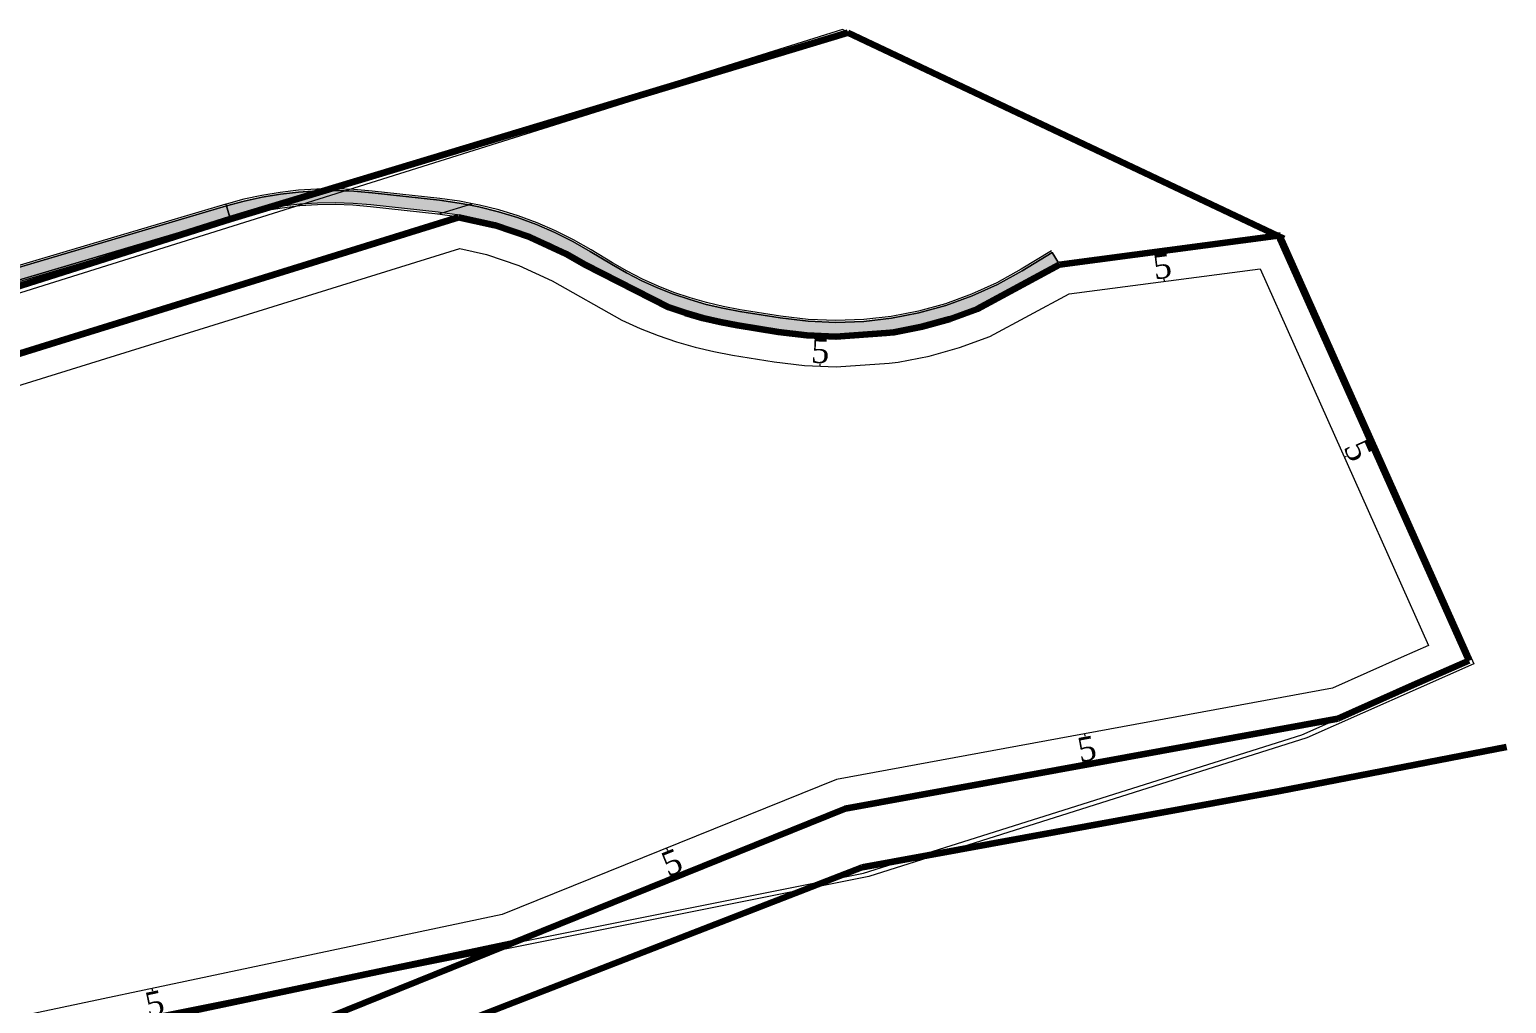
# Model space of a CAD drawing. Header units: metres. Extents: x 478603 to 489313, y 4282657 to 4289463.
# Drawn here: x 480960.5 to 481204.2, y 4287240.9 to 4287401.5 of the extents above; entities that cross this region are included whole.
import ezdxf

# ---------------------------------------------------------------- set-up
doc = ezdxf.new("R2010")
doc.units = ezdxf.units.M
for name, color, linetype, lineweight in [('ADAKENARI', 18, 'Continuous', 0), ('EYLUL_REV', 8, 'Continuous', 0), ('P_ALAN', 143, 'Continuous', 0), ('P_U_KNL', 143, 'Continuous', 0), ('P_YENI_MENFEZ', 150, 'Continuous', 0), ('ROL_CEPHE', 1, 'Continuous', 0), ('SNR_PLANONAMAA', 233, 'Continuous', 0), ('SNR_YAPIYAK', 18, 'Continuous', 0)]:
    doc.layers.add(name, color=color, linetype=linetype, lineweight=lineweight)
doc.styles.get("Standard").update_dxf_attribs({"font": 'times.ttf'})

msp = doc.modelspace()

# ---------------------------------------------------------------- hatches: boundary and pattern name
at = {"layer": 'P_ALAN'}
for points in [[(480998.91, 4287373.9), (481001.9, 4287374.39), (481004.92, 4287374.74), (481007.95, 4287374.93), (481010.98, 4287374.98), (481014.02, 4287374.87), (481017.03, 4287374.61), (481028.15, 4287373.38), (481031.42, 4287372.93), (481032.98, 4287372.63), (481034.67, 4287372.3), (481037.88, 4287371.5), (481041.04, 4287370.52), (481044.14, 4287369.37), (481047.18, 4287368.06), (481050.14, 4287366.58), (481053.01, 4287364.95), (481056.51, 4287362.83), (481058.99, 4287361.41), (481061.51, 4287360.12), (481064.1, 4287358.96), (481066.74, 4287357.92), (481069.43, 4287357), (481072.15, 4287356.22), (481074.91, 4287355.57), (481077.72, 4287355.05), (481084.35, 4287353.98), (481088.95, 4287353.43), (481093.55, 4287353.23), (481098.16, 4287353.4), (481102.74, 4287353.92), (481107.26, 4287354.8), (481111.7, 4287356.03), (481116.03, 4287357.61), (481120.23, 4287359.51), (481124.28, 4287361.75), (481129.25, 4287364.76), (481130.29, 4287363.05), (481125.28, 4287360.02), (481121.13, 4287357.73), (481116.79, 4287355.75), (481112.31, 4287354.13), (481107.72, 4287352.85), (481103.04, 4287351.94), (481098.31, 4287351.4), (481093.55, 4287351.23), (481088.79, 4287351.43), (481084.08, 4287352), (481077.37, 4287353.08), (481074.5, 4287353.61), (481071.65, 4287354.28), (481068.83, 4287355.09), (481066.05, 4287356.04), (481063.32, 4287357.11), (481060.65, 4287358.32), (481058.03, 4287359.65), (481055.5, 4287361.11), (481052, 4287363.23), (481049.2, 4287364.81), (481046.34, 4287366.24), (481043.4, 4287367.51), (481040.4, 4287368.62), (481037.34, 4287369.57), (481034.23, 4287370.35), (481031.09, 4287370.96), (481028.58, 4287371.31), (481027.91, 4287371.4), (481016.83, 4287372.62), (481013.9, 4287372.87), (481010.96, 4287372.98), (481008.03, 4287372.93), (481005.09, 4287372.75), (481002.18, 4287372.41), (480999.28, 4287371.93), (480996.41, 4287371.31), (480993.58, 4287370.55), (480993.01, 4287372.46), (480993.02, 4287372.47), (480995.94, 4287373.26)], [(480998.91, 4287373.9), (481001.9, 4287374.39), (481004.92, 4287374.74), (481007.95, 4287374.93), (481010.98, 4287374.98), (481014.02, 4287374.87), (481017.03, 4287374.61), (481028.15, 4287373.38), (481031.42, 4287372.93), (481032.98, 4287372.63), (481034.67, 4287372.3), (481037.88, 4287371.5), (481041.04, 4287370.52), (481044.14, 4287369.37), (481047.18, 4287368.06), (481050.14, 4287366.58), (481053.01, 4287364.95), (481056.51, 4287362.83), (481058.99, 4287361.41), (481061.51, 4287360.12), (481064.1, 4287358.96), (481066.74, 4287357.92), (481069.43, 4287357), (481072.15, 4287356.22), (481074.91, 4287355.57), (481077.72, 4287355.05), (481084.35, 4287353.98), (481088.95, 4287353.43), (481093.55, 4287353.23), (481098.16, 4287353.4), (481102.74, 4287353.92), (481107.26, 4287354.8), (481111.7, 4287356.03), (481116.03, 4287357.61), (481120.23, 4287359.51), (481124.28, 4287361.75), (481129.25, 4287364.76), (481130.29, 4287363.05), (481125.28, 4287360.02), (481121.13, 4287357.73), (481116.79, 4287355.75), (481112.31, 4287354.13), (481107.72, 4287352.85), (481103.04, 4287351.94), (481098.31, 4287351.4), (481093.55, 4287351.23), (481088.79, 4287351.43), (481084.08, 4287352), (481077.37, 4287353.08), (481074.5, 4287353.61), (481071.65, 4287354.28), (481068.83, 4287355.09), (481066.05, 4287356.04), (481063.32, 4287357.11), (481060.65, 4287358.32), (481058.03, 4287359.65), (481055.5, 4287361.11), (481052, 4287363.23), (481049.2, 4287364.81), (481046.34, 4287366.24), (481043.4, 4287367.51), (481040.4, 4287368.62), (481037.34, 4287369.57), (481034.23, 4287370.35), (481031.09, 4287370.96), (481028.58, 4287371.31), (481027.91, 4287371.4), (481016.83, 4287372.62), (481013.9, 4287372.87), (481010.96, 4287372.98), (481008.03, 4287372.93), (481005.09, 4287372.75), (481002.18, 4287372.41), (480999.28, 4287371.93), (480996.41, 4287371.31), (480993.58, 4287370.55), (480993.01, 4287372.46), (480993.02, 4287372.47), (480995.94, 4287373.26)], [(480587.26, 4287243.04), (480586.25, 4287244.77), (480587.55, 4287245.56), (480592.23, 4287247.87), (480597.09, 4287249.78), (480602.07, 4287251.26), (480702, 4287276.31), (480703.19, 4287276.62), (480704.37, 4287276.94), (480705.55, 4287277.28), (480706.73, 4287277.63), (480707.9, 4287278), (480709.06, 4287278.39), (480710.22, 4287278.8), (480711.38, 4287279.22), (480838.18, 4287326.36), (480838.9, 4287326.62), (480839.63, 4287326.88), (480840.35, 4287327.13), (480841.08, 4287327.38), (480841.82, 4287327.62), (480842.55, 4287327.86), (480843.29, 4287328.09), (480844.02, 4287328.31), (480993.01, 4287372.46), (480993.58, 4287370.55), (480844.6, 4287326.39), (480843.87, 4287326.17), (480843.15, 4287325.95), (480842.43, 4287325.72), (480841.72, 4287325.48), (480841, 4287325.24), (480840.29, 4287324.99), (480839.58, 4287324.74), (480838.87, 4287324.48), (480712.07, 4287277.34), (480710.89, 4287276.91), (480709.71, 4287276.5), (480708.52, 4287276.1), (480707.32, 4287275.72), (480706.12, 4287275.36), (480704.91, 4287275.01), (480703.7, 4287274.68), (480702.49, 4287274.37), (480602.6, 4287249.33), (480597.74, 4287247.89), (480593.04, 4287246.04), (480588.51, 4287243.8)], [(480587.26, 4287243.04), (480586.25, 4287244.77), (480587.55, 4287245.56), (480592.23, 4287247.87), (480597.09, 4287249.78), (480602.07, 4287251.26), (480702, 4287276.31), (480703.19, 4287276.62), (480704.37, 4287276.94), (480705.55, 4287277.28), (480706.73, 4287277.63), (480707.9, 4287278), (480709.06, 4287278.39), (480710.22, 4287278.8), (480711.38, 4287279.22), (480838.18, 4287326.36), (480838.9, 4287326.62), (480839.63, 4287326.88), (480840.35, 4287327.13), (480841.08, 4287327.38), (480841.82, 4287327.62), (480842.55, 4287327.86), (480843.29, 4287328.09), (480844.02, 4287328.31), (480993.01, 4287372.46), (480993.58, 4287370.55), (480844.6, 4287326.39), (480843.87, 4287326.17), (480843.15, 4287325.95), (480842.43, 4287325.72), (480841.72, 4287325.48), (480841, 4287325.24), (480840.29, 4287324.99), (480839.58, 4287324.74), (480838.87, 4287324.48), (480712.07, 4287277.34), (480710.89, 4287276.91), (480709.71, 4287276.5), (480708.52, 4287276.1), (480707.32, 4287275.72), (480706.12, 4287275.36), (480704.91, 4287275.01), (480703.7, 4287274.68), (480702.49, 4287274.37), (480602.6, 4287249.33), (480597.74, 4287247.89), (480593.04, 4287246.04), (480588.51, 4287243.8)]]:
    msp.add_hatch(color=256, dxfattribs=at).paths.add_polyline_path(points)

# ---------------------------------------------------------------- linework, layer by layer
at = {"layer": 'ADAKENARI', "lineweight": 100}
for p, q in [((481095.51, 4287401.03), (480993.66, 4287370.26)), ((481167.43, 4287367.05), (481095.51, 4287401.03)), ((480993.66, 4287370.26), (480866.28, 4287329.85)), ((480868.45, 4287320.05), (481031.29, 4287370.61)), ((481031.29, 4287370.61), (481037.26, 4287369.28)), ((481037.26, 4287369.28), (481043.11, 4287367.3)), ((481043.11, 4287367.3), (481049.06, 4287364.55)), ((481130.44, 4287362.79), (481166.9, 4287367.62)), ((481166.59, 4287367.54), (481197.95, 4287297.43)), ((481049.06, 4287364.55), (481052.12, 4287362.8)), ((481052.12, 4287362.8), (481065.95, 4287355.76)), ((481116.9, 4287355.48), (481130.44, 4287362.79)), ((481065.95, 4287355.76), (481068.74, 4287354.81)), ((481068.74, 4287354.81), (481071.57, 4287353.99)), ((481112.4, 4287353.84), (481116.9, 4287355.48)), ((481071.57, 4287353.99), (481074.44, 4287353.32)), ((481074.44, 4287353.32), (481077.32, 4287352.78)), ((481077.32, 4287352.78), (481084.03, 4287351.7)), ((481084.03, 4287351.7), (481088.76, 4287351.13)), ((481101.87, 4287351.51), (481103.09, 4287351.65)), ((481103.09, 4287351.65), (481107.79, 4287352.56)), ((481107.79, 4287352.56), (481112.4, 4287353.84)), ((481088.76, 4287351.13), (481093.55, 4287350.93)), ((481093.55, 4287350.93), (481101.87, 4287351.51)), ((481197.95, 4287297.43), (481188.81, 4287293.38)), ((481188.81, 4287293.38), (481176.38, 4287287.87)), ((481176.38, 4287287.87), (481095.07, 4287273.01)), ((481166.78, 4287275.95), (481204.17, 4287283.25)), ((481097.86, 4287263.36), (481166.78, 4287275.95)), ((481095.07, 4287273.01), (480922.36, 4287203.31)), ((480988.79, 4287221.09), (481097.86, 4287263.36)), ((481039.93, 4287250.76), (480918.85, 4287225.2))]:
    msp.add_line(p, q, dxfattribs=at)
at = {"layer": 'EYLUL_REV'}
msp.add_polyline3d([(480967.44, 4287236.28, 0), (481098.12, 4287262.39, 0), (481170.39, 4287285.22, 0), (481197.95, 4287297.43, 0), (481166.58, 4287367.57, 0), (481094.65, 4287401.55, 0), (480923.52, 4287347.82, 0)], dxfattribs=at)
at = {"layer": 'P_ALAN'}
msp.add_line((481130.29, 4287363.05), (481129.25, 4287364.76), dxfattribs=at)
msp.add_line((481130.29, 4287363.05), (481129.25, 4287364.76), dxfattribs=at)
msp.add_polyline3d([(480998.91, 4287373.9, 0), (481001.9, 4287374.39, 0), (481004.92, 4287374.74, 0), (481007.95, 4287374.93, 0), (481010.98, 4287374.98, 0), (481014.02, 4287374.87, 0), (481017.03, 4287374.61, 0), (481028.15, 4287373.38, 0), (481031.42, 4287372.93, 0), (481032.98, 4287372.63, 0), (481034.67, 4287372.3, 0), (481037.88, 4287371.5, 0), (481041.04, 4287370.52, 0), (481044.14, 4287369.37, 0), (481047.18, 4287368.06, 0), (481050.14, 4287366.58, 0), (481053.01, 4287364.95, 0), (481056.51, 4287362.83, 0), (481058.99, 4287361.41, 0), (481061.51, 4287360.12, 0), (481064.1, 4287358.96, 0), (481066.74, 4287357.92, 0), (481069.43, 4287357, 0), (481072.15, 4287356.22, 0), (481074.91, 4287355.57, 0), (481077.72, 4287355.05, 0), (481084.35, 4287353.98, 0), (481088.95, 4287353.43, 0), (481093.55, 4287353.23, 0), (481098.16, 4287353.4, 0), (481102.74, 4287353.92, 0), (481107.26, 4287354.8, 0), (481111.7, 4287356.03, 0), (481116.03, 4287357.61, 0), (481120.23, 4287359.51, 0), (481124.28, 4287361.75, 0), (481129.25, 4287364.76, 0), (481130.29, 4287363.05, 0), (481125.28, 4287360.02, 0), (481121.13, 4287357.73, 0), (481116.79, 4287355.75, 0), (481112.31, 4287354.13, 0), (481107.72, 4287352.85, 0), (481103.04, 4287351.94, 0), (481098.31, 4287351.4, 0), (481093.55, 4287351.23, 0), (481088.79, 4287351.43, 0), (481084.08, 4287352, 0), (481077.37, 4287353.08, 0), (481074.5, 4287353.61, 0), (481071.65, 4287354.28, 0), (481068.83, 4287355.09, 0), (481066.05, 4287356.04, 0), (481063.32, 4287357.11, 0), (481060.65, 4287358.32, 0), (481058.03, 4287359.65, 0), (481055.5, 4287361.11, 0), (481052, 4287363.23, 0), (481049.2, 4287364.81, 0), (481046.34, 4287366.24, 0), (481043.4, 4287367.51, 0), (481040.4, 4287368.62, 0), (481037.34, 4287369.57, 0), (481034.23, 4287370.35, 0), (481031.09, 4287370.96, 0), (481028.58, 4287371.31, 0), (481027.91, 4287371.4, 0), (481016.83, 4287372.62, 0), (481013.9, 4287372.87, 0), (481010.96, 4287372.98, 0), (481008.03, 4287372.93, 0), (481005.09, 4287372.75, 0), (481002.18, 4287372.41, 0), (480999.28, 4287371.93, 0), (480996.41, 4287371.31, 0), (480993.58, 4287370.55, 0), (480993.01, 4287372.46, 0), (480993.02, 4287372.47, 0), (480995.94, 4287373.26, 0), (480998.91, 4287373.9, 0)], close=True, dxfattribs=at)
msp.add_polyline3d([(480998.91, 4287373.9, 0), (481001.9, 4287374.39, 0), (481004.92, 4287374.74, 0), (481007.95, 4287374.93, 0), (481010.98, 4287374.98, 0), (481014.02, 4287374.87, 0), (481017.03, 4287374.61, 0), (481028.15, 4287373.38, 0), (481031.42, 4287372.93, 0), (481032.98, 4287372.63, 0), (481034.67, 4287372.3, 0), (481037.88, 4287371.5, 0), (481041.04, 4287370.52, 0), (481044.14, 4287369.37, 0), (481047.18, 4287368.06, 0), (481050.14, 4287366.58, 0), (481053.01, 4287364.95, 0), (481056.51, 4287362.83, 0), (481058.99, 4287361.41, 0), (481061.51, 4287360.12, 0), (481064.1, 4287358.96, 0), (481066.74, 4287357.92, 0), (481069.43, 4287357, 0), (481072.15, 4287356.22, 0), (481074.91, 4287355.57, 0), (481077.72, 4287355.05, 0), (481084.35, 4287353.98, 0), (481088.95, 4287353.43, 0), (481093.55, 4287353.23, 0), (481098.16, 4287353.4, 0), (481102.74, 4287353.92, 0), (481107.26, 4287354.8, 0), (481111.7, 4287356.03, 0), (481116.03, 4287357.61, 0), (481120.23, 4287359.51, 0), (481124.28, 4287361.75, 0), (481129.25, 4287364.76, 0), (481130.29, 4287363.05, 0), (481125.28, 4287360.02, 0), (481121.13, 4287357.73, 0), (481116.79, 4287355.75, 0), (481112.31, 4287354.13, 0), (481107.72, 4287352.85, 0), (481103.04, 4287351.94, 0), (481098.31, 4287351.4, 0), (481093.55, 4287351.23, 0), (481088.79, 4287351.43, 0), (481084.08, 4287352, 0), (481077.37, 4287353.08, 0), (481074.5, 4287353.61, 0), (481071.65, 4287354.28, 0), (481068.83, 4287355.09, 0), (481066.05, 4287356.04, 0), (481063.32, 4287357.11, 0), (481060.65, 4287358.32, 0), (481058.03, 4287359.65, 0), (481055.5, 4287361.11, 0), (481052, 4287363.23, 0), (481049.2, 4287364.81, 0), (481046.34, 4287366.24, 0), (481043.4, 4287367.51, 0), (481040.4, 4287368.62, 0), (481037.34, 4287369.57, 0), (481034.23, 4287370.35, 0), (481031.09, 4287370.96, 0), (481028.58, 4287371.31, 0), (481027.91, 4287371.4, 0), (481016.83, 4287372.62, 0), (481013.9, 4287372.87, 0), (481010.96, 4287372.98, 0), (481008.03, 4287372.93, 0), (481005.09, 4287372.75, 0), (481002.18, 4287372.41, 0), (480999.28, 4287371.93, 0), (480996.41, 4287371.31, 0), (480993.58, 4287370.55, 0), (480993.01, 4287372.46, 0), (480993.02, 4287372.47, 0), (480995.94, 4287373.26, 0), (480998.91, 4287373.9, 0)], close=True, dxfattribs=at)
msp.add_polyline3d([(480998.91, 4287373.9, 0), (481001.9, 4287374.39, 0), (481004.92, 4287374.74, 0), (481007.95, 4287374.93, 0), (481010.98, 4287374.98, 0), (481014.02, 4287374.87, 0), (481017.03, 4287374.61, 0), (481028.15, 4287373.38, 0), (481031.42, 4287372.93, 0), (481032.98, 4287372.63, 0), (481034.67, 4287372.3, 0), (481037.88, 4287371.5, 0), (481041.04, 4287370.52, 0), (481044.14, 4287369.37, 0), (481047.18, 4287368.06, 0), (481050.14, 4287366.58, 0), (481053.01, 4287364.95, 0), (481056.51, 4287362.83, 0), (481058.99, 4287361.41, 0), (481061.51, 4287360.12, 0), (481064.1, 4287358.96, 0), (481066.74, 4287357.92, 0), (481069.43, 4287357, 0), (481072.15, 4287356.22, 0), (481074.91, 4287355.57, 0), (481077.72, 4287355.05, 0), (481084.35, 4287353.98, 0), (481088.95, 4287353.43, 0), (481093.55, 4287353.23, 0), (481098.16, 4287353.4, 0), (481102.74, 4287353.92, 0), (481107.26, 4287354.8, 0), (481111.7, 4287356.03, 0), (481116.03, 4287357.61, 0), (481120.23, 4287359.51, 0), (481124.28, 4287361.75, 0), (481129.25, 4287364.76, 0), (481130.29, 4287363.05, 0), (481125.28, 4287360.02, 0), (481121.13, 4287357.73, 0), (481116.79, 4287355.75, 0), (481112.31, 4287354.13, 0), (481107.72, 4287352.85, 0), (481103.04, 4287351.94, 0), (481098.31, 4287351.4, 0), (481093.55, 4287351.23, 0), (481088.79, 4287351.43, 0), (481084.08, 4287352, 0), (481077.37, 4287353.08, 0), (481074.5, 4287353.61, 0), (481071.65, 4287354.28, 0), (481068.83, 4287355.09, 0), (481066.05, 4287356.04, 0), (481063.32, 4287357.11, 0), (481060.65, 4287358.32, 0), (481058.03, 4287359.65, 0), (481055.5, 4287361.11, 0), (481052, 4287363.23, 0), (481049.2, 4287364.81, 0), (481046.34, 4287366.24, 0), (481043.4, 4287367.51, 0), (481040.4, 4287368.62, 0), (481037.34, 4287369.57, 0), (481034.23, 4287370.35, 0), (481031.09, 4287370.96, 0), (481028.58, 4287371.31, 0), (481027.91, 4287371.4, 0), (481016.83, 4287372.62, 0), (481013.9, 4287372.87, 0), (481010.96, 4287372.98, 0), (481008.03, 4287372.93, 0), (481005.09, 4287372.75, 0), (481002.18, 4287372.41, 0), (480999.28, 4287371.93, 0), (480996.41, 4287371.31, 0), (480993.58, 4287370.55, 0), (480993.01, 4287372.46, 0), (480993.02, 4287372.47, 0), (480995.94, 4287373.26, 0), (480998.91, 4287373.9, 0)], close=True, dxfattribs=at)
msp.add_polyline3d([(480998.91, 4287373.9, 0), (481001.9, 4287374.39, 0), (481004.92, 4287374.74, 0), (481007.95, 4287374.93, 0), (481010.98, 4287374.98, 0), (481014.02, 4287374.87, 0), (481017.03, 4287374.61, 0), (481028.15, 4287373.38, 0), (481031.42, 4287372.93, 0), (481032.98, 4287372.63, 0), (481034.67, 4287372.3, 0), (481037.88, 4287371.5, 0), (481041.04, 4287370.52, 0), (481044.14, 4287369.37, 0), (481047.18, 4287368.06, 0), (481050.14, 4287366.58, 0), (481053.01, 4287364.95, 0), (481056.51, 4287362.83, 0), (481058.99, 4287361.41, 0), (481061.51, 4287360.12, 0), (481064.1, 4287358.96, 0), (481066.74, 4287357.92, 0), (481069.43, 4287357, 0), (481072.15, 4287356.22, 0), (481074.91, 4287355.57, 0), (481077.72, 4287355.05, 0), (481084.35, 4287353.98, 0), (481088.95, 4287353.43, 0), (481093.55, 4287353.23, 0), (481098.16, 4287353.4, 0), (481102.74, 4287353.92, 0), (481107.26, 4287354.8, 0), (481111.7, 4287356.03, 0), (481116.03, 4287357.61, 0), (481120.23, 4287359.51, 0), (481124.28, 4287361.75, 0), (481129.25, 4287364.76, 0), (481130.29, 4287363.05, 0), (481125.28, 4287360.02, 0), (481121.13, 4287357.73, 0), (481116.79, 4287355.75, 0), (481112.31, 4287354.13, 0), (481107.72, 4287352.85, 0), (481103.04, 4287351.94, 0), (481098.31, 4287351.4, 0), (481093.55, 4287351.23, 0), (481088.79, 4287351.43, 0), (481084.08, 4287352, 0), (481077.37, 4287353.08, 0), (481074.5, 4287353.61, 0), (481071.65, 4287354.28, 0), (481068.83, 4287355.09, 0), (481066.05, 4287356.04, 0), (481063.32, 4287357.11, 0), (481060.65, 4287358.32, 0), (481058.03, 4287359.65, 0), (481055.5, 4287361.11, 0), (481052, 4287363.23, 0), (481049.2, 4287364.81, 0), (481046.34, 4287366.24, 0), (481043.4, 4287367.51, 0), (481040.4, 4287368.62, 0), (481037.34, 4287369.57, 0), (481034.23, 4287370.35, 0), (481031.09, 4287370.96, 0), (481028.58, 4287371.31, 0), (481027.91, 4287371.4, 0), (481016.83, 4287372.62, 0), (481013.9, 4287372.87, 0), (481010.96, 4287372.98, 0), (481008.03, 4287372.93, 0), (481005.09, 4287372.75, 0), (481002.18, 4287372.41, 0), (480999.28, 4287371.93, 0), (480996.41, 4287371.31, 0), (480993.58, 4287370.55, 0), (480993.01, 4287372.46, 0), (480993.02, 4287372.47, 0), (480995.94, 4287373.26, 0), (480998.91, 4287373.9, 0)], close=True, dxfattribs=at)
for points in [[(480844.6, 4287326.39, 0), (480993.58, 4287370.55, 0), (480993.01, 4287372.46, 0), (480844.02, 4287328.31, 0)], [(480844.02, 4287328.31, 0), (480993.01, 4287372.46, 0), (480993.58, 4287370.55, 0), (480844.6, 4287326.39, 0)], [(480844.02, 4287328.31, 0), (480993.01, 4287372.46, 0), (480993.58, 4287370.55, 0), (480844.6, 4287326.39, 0)], [(480844.6, 4287326.39, 0), (480993.58, 4287370.55, 0), (480993.01, 4287372.46, 0), (480844.02, 4287328.31, 0)], [(480844.02, 4287328.31, 0), (480993.01, 4287372.46, 0), (480993.58, 4287370.55, 0), (480844.6, 4287326.39, 0)], [(480844.02, 4287328.31, 0), (480993.01, 4287372.46, 0), (480993.58, 4287370.55, 0), (480844.6, 4287326.39, 0)]]:
    msp.add_polyline3d(points, dxfattribs=at)
at = {"layer": 'P_U_KNL'}
for points in [[(480992.92, 4287372.75, 0), (480843.94, 4287328.59, 0), (480843.2, 4287328.37, 0), (480842.46, 4287328.14, 0), (480841.72, 4287327.91, 0), (480840.99, 4287327.67, 0), (480840.26, 4287327.42, 0), (480839.53, 4287327.16, 0), (480838.8, 4287326.9, 0), (480838.07, 4287326.64, 0), (480711.27, 4287279.5, 0), (480710.12, 4287279.08, 0), (480708.96, 4287278.68, 0), (480707.8, 4287278.29, 0), (480706.64, 4287277.92, 0), (480705.47, 4287277.57, 0), (480704.29, 4287277.23, 0), (480703.11, 4287276.91, 0), (480701.92, 4287276.6, 0), (480601.99, 4287251.55, 0), (480596.99, 4287250.07, 0), (480592.1, 4287248.15, 0), (480587.4, 4287245.82, 0), (480586.1, 4287245.03, 0)], [(480993.01, 4287372.46, 0), (480844.02, 4287328.31, 0), (480843.29, 4287328.09, 0), (480842.55, 4287327.86, 0), (480841.82, 4287327.62, 0), (480841.08, 4287327.38, 0), (480840.35, 4287327.13, 0), (480839.63, 4287326.88, 0), (480838.9, 4287326.62, 0), (480838.18, 4287326.36, 0), (480711.38, 4287279.22, 0), (480710.22, 4287278.8, 0), (480709.06, 4287278.39, 0), (480707.9, 4287278, 0), (480706.73, 4287277.63, 0), (480705.55, 4287277.28, 0), (480704.37, 4287276.94, 0), (480703.19, 4287276.62, 0), (480702, 4287276.31, 0), (480602.07, 4287251.26, 0), (480597.09, 4287249.78, 0), (480592.23, 4287247.87, 0), (480587.55, 4287245.56, 0), (480586.25, 4287244.77, 0)], [(480993.01, 4287372.46, 0), (480993.58, 4287370.55, 0), (480844.6, 4287326.39, 0)], [(481130.29, 4287363.05, 0), (481125.28, 4287360.02, 0), (481121.13, 4287357.73, 0), (481116.79, 4287355.75, 0), (481112.31, 4287354.13, 0), (481107.72, 4287352.85, 0), (481103.04, 4287351.94, 0), (481098.31, 4287351.4, 0), (481093.55, 4287351.23, 0), (481088.79, 4287351.43, 0), (481084.08, 4287352, 0), (481077.37, 4287353.08, 0), (481074.5, 4287353.61, 0), (481071.65, 4287354.28, 0), (481068.83, 4287355.09, 0), (481066.05, 4287356.04, 0), (481063.32, 4287357.11, 0), (481060.65, 4287358.32, 0), (481058.03, 4287359.65, 0), (481055.5, 4287361.11, 0), (481052, 4287363.23, 0), (481049.2, 4287364.81, 0), (481046.34, 4287366.24, 0), (481043.4, 4287367.51, 0), (481040.4, 4287368.62, 0), (481037.34, 4287369.57, 0), (481034.23, 4287370.35, 0), (481031.09, 4287370.96, 0), (481028.58, 4287371.31, 0)], [(481129.25, 4287364.76, 0), (481124.28, 4287361.75, 0), (481120.23, 4287359.51, 0), (481116.03, 4287357.61, 0), (481111.7, 4287356.03, 0), (481107.26, 4287354.8, 0), (481102.74, 4287353.92, 0), (481098.16, 4287353.4, 0), (481093.55, 4287353.23, 0), (481088.95, 4287353.43, 0), (481084.35, 4287353.98, 0), (481077.72, 4287355.05, 0), (481074.91, 4287355.57, 0), (481072.15, 4287356.22, 0), (481069.43, 4287357, 0), (481066.74, 4287357.92, 0), (481064.1, 4287358.96, 0), (481061.51, 4287360.12, 0), (481058.99, 4287361.41, 0), (481056.51, 4287362.83, 0), (481053.01, 4287364.95, 0), (481050.14, 4287366.58, 0), (481047.18, 4287368.06, 0), (481044.14, 4287369.37, 0), (481041.04, 4287370.52, 0), (481037.88, 4287371.5, 0), (481034.67, 4287372.3, 0), (481032.98, 4287372.63, 0)], [(481129.1, 4287365.02, 0), (481124.13, 4287362.01, 0), (481120.09, 4287359.78, 0), (481115.92, 4287357.89, 0), (481111.61, 4287356.32, 0), (481107.19, 4287355.09, 0), (481102.69, 4287354.22, 0), (481098.14, 4287353.7, 0), (481093.55, 4287353.53, 0), (481088.97, 4287353.73, 0), (481084.4, 4287354.28, 0), (481077.77, 4287355.34, 0), (481074.98, 4287355.86, 0), (481072.23, 4287356.51, 0), (481069.51, 4287357.29, 0), (481066.84, 4287358.2, 0), (481064.22, 4287359.23, 0), (481061.64, 4287360.39, 0), (481059.13, 4287361.68, 0), (481056.67, 4287363.09, 0), (481053.16, 4287365.21, 0), (481050.28, 4287366.84, 0), (481047.31, 4287368.33, 0), (481044.26, 4287369.65, 0), (481041.14, 4287370.8, 0), (481037.96, 4287371.79, 0), (481034.73, 4287372.6, 0), (481033.6, 4287372.81, 0)], [(480993.66, 4287370.26, 0), (480993.65, 4287370.26, 0), (480844.68, 4287326.1, 0)], [(481130.44, 4287362.79, 0), (481125.43, 4287359.76, 0), (481121.26, 4287357.46, 0), (481116.9, 4287355.48, 0), (481112.4, 4287353.84, 0), (481107.79, 4287352.56, 0), (481103.09, 4287351.65, 0), (481098.33, 4287351.1, 0), (481093.55, 4287350.93, 0), (481088.76, 4287351.13, 0), (481084.03, 4287351.7, 0), (481077.32, 4287352.78, 0), (481074.44, 4287353.32, 0), (481071.57, 4287353.99, 0), (481068.74, 4287354.81, 0), (481065.95, 4287355.76, 0), (481063.2, 4287356.84, 0), (481060.52, 4287358.05, 0), (481057.89, 4287359.39, 0), (481055.35, 4287360.85, 0), (481051.84, 4287362.97, 0), (481049.06, 4287364.55, 0), (481046.21, 4287365.97, 0), (481043.29, 4287367.24, 0), (481040.3, 4287368.34, 0), (481037.26, 4287369.28, 0), (481034.17, 4287370.06, 0), (481031.04, 4287370.66, 0), (481027.89, 4287371.1, 0)]]:
    msp.add_polyline3d(points, dxfattribs=at)
at = {"layer": 'P_YENI_MENFEZ'}
for p, q in [((480992.92, 4287372.75, 980.63), (480993.66, 4287370.26)), ((481027.89, 4287371.1), (481033.64, 4287372.83, 979.87))]:
    msp.add_line(p, q, dxfattribs=at)
for points in [[(481033.6, 4287372.81, 0), (481031.47, 4287373.23, 0), (481028.19, 4287373.68, 0), (481017.06, 4287374.91, 0), (481014.03, 4287375.17, 0), (481010.99, 4287375.28, 0), (481007.93, 4287375.23, 0), (481004.89, 4287375.04, 0), (481001.86, 4287374.69, 0), (480998.85, 4287374.19, 0), (480995.87, 4287373.55, 0), (480992.94, 4287372.76, 0), (480992.92, 4287372.75, 0)], [(481032.98, 4287372.63, 0), (481031.42, 4287372.93, 0), (481028.15, 4287373.38, 0), (481017.03, 4287374.61, 0), (481014.02, 4287374.87, 0), (481010.98, 4287374.98, 0), (481007.95, 4287374.93, 0), (481004.92, 4287374.74, 0), (481001.9, 4287374.39, 0), (480998.91, 4287373.9, 0), (480995.94, 4287373.26, 0), (480993.02, 4287372.47, 0), (480993.01, 4287372.46, 0)], [(481028.58, 4287371.31, 0), (481027.91, 4287371.4, 0), (481016.83, 4287372.62, 0), (481013.9, 4287372.87, 0), (481010.96, 4287372.98, 0), (481008.03, 4287372.93, 0), (481005.09, 4287372.75, 0), (481002.18, 4287372.41, 0), (480999.28, 4287371.93, 0), (480996.41, 4287371.31, 0), (480993.58, 4287370.55, 0)], [(481027.89, 4287371.1, 0), (481027.87, 4287371.1, 0), (481016.8, 4287372.32, 0), (481013.88, 4287372.57, 0), (481010.96, 4287372.68, 0), (481008.04, 4287372.63, 0), (481005.12, 4287372.45, 0), (481002.22, 4287372.11, 0), (480999.34, 4287371.64, 0), (480996.48, 4287371.02, 0), (480993.66, 4287370.26, 0)]]:
    msp.add_polyline3d(points, dxfattribs=at)
at = {"layer": 'ROL_CEPHE'}
for p, q in [((481147.13, 4287364.98), (481147.18, 4287364.59)), ((481147.78, 4287360.03), (481147.72, 4287360.42)), ((481091.15, 4287351.03), (481091.14, 4287350.63)), ((481090.94, 4287346.04), (481090.96, 4287346.43)), ((481182.01, 4287333.08), (481181.64, 4287332.91)), ((481177.44, 4287331.03), (481177.81, 4287331.2)), ((481134.56, 4287285.39), (481134.64, 4287284.99)), ((481134.56, 4287285.39), (481134.64, 4287284.99)), ((481135.47, 4287280.47), (481135.4, 4287280.86)), ((481135.47, 4287280.47), (481135.4, 4287280.86)), ((481065.63, 4287266.52), (481065.78, 4287266.15)), ((481067.5, 4287261.89), (481067.35, 4287262.26)), ((480980.71, 4287243.37), (480980.8, 4287242.98))]:
    msp.add_line(p, q, dxfattribs=at)
at = {"layer": 'SNR_PLANONAMAA'}
for p, q in [((480924.37, 4287347.3, 942.48), (481095.51, 4287401.03, 942.48)), ((481095.51, 4287401.03, 942.48), (481167.43, 4287367.05, 942.48)), ((481167.43, 4287367.05, 942.48), (481198.81, 4287296.91, 942.48)), ((481198.81, 4287296.91, 942.48), (481171.25, 4287284.69, 942.48)), ((481171.25, 4287284.69, 942.48), (481098.97, 4287261.86, 942.48)), ((481098.97, 4287261.86, 942.48), (480968.29, 4287235.75, 942.48))]:
    msp.add_line(p, q, dxfattribs=at)
at = {"layer": 'SNR_YAPIYAK'}
for p, q in [((480869.53, 4287315.15, 119.22), (481031.5, 4287365.44, 119.22)), ((481031.5, 4287365.44, 119.22), (481035.91, 4287364.46, 119.22)), ((481035.91, 4287364.46, 119.22), (481041.25, 4287362.65, 119.22)), ((481041.25, 4287362.65, 119.22), (481046.77, 4287360.1, 119.22)), ((481132.01, 4287357.95, 119.22), (481163.55, 4287362.1, 119.22)), ((481163.55, 4287362.1, 119.22), (481191.34, 4287299.97, 119.22)), ((481046.77, 4287360.1, 119.22), (481058.25, 4287353.59, 119.22)), ((481118.96, 4287350.9, 119.22), (481132.01, 4287357.95, 119.22)), ((481058.25, 4287353.59, 119.22), (481061.26, 4287352.23, 119.22)), ((481061.26, 4287352.23, 119.22), (481064.22, 4287351.06, 119.22)), ((481064.22, 4287351.06, 119.22), (481067.24, 4287350.03, 119.22)), ((481067.24, 4287350.03, 119.22), (481070.31, 4287349.15, 119.22)), ((481113.93, 4287349.08, 119.22), (481118.96, 4287350.9, 119.22)), ((481070.31, 4287349.15, 119.22), (481073.41, 4287348.42, 119.22)), ((481073.41, 4287348.42, 119.22), (481076.47, 4287347.85, 119.22)), ((481076.47, 4287347.85, 119.22), (481083.34, 4287346.75, 119.22)), ((481083.34, 4287346.75, 119.22), (481088.36, 4287346.14, 119.22)), ((481103.85, 4287346.7, 119.22), (481108.94, 4287347.69, 119.22)), ((481108.94, 4287347.69, 119.22), (481113.93, 4287349.08, 119.22)), ((481088.36, 4287346.14, 119.22), (481093.61, 4287345.92, 119.22)), ((481093.61, 4287345.92, 119.22), (481102.33, 4287346.53, 119.22)), ((481102.33, 4287346.53, 119.22), (481103.85, 4287346.7, 119.22)), ((481191.34, 4287299.97, 119.22), (481186.79, 4287297.95, 119.22)), ((481186.79, 4287297.95, 119.22), (481175.46, 4287292.93, 119.22)), ((481175.46, 4287292.93, 119.22), (481093.66, 4287277.84, 119.22)), ((481093.66, 4287277.84, 119.22), (481038.47, 4287255.56, 119.22)), ((481038.47, 4287255.56, 119.22), (480922.96, 4287231.18, 119.22))]:
    msp.add_line(p, q, dxfattribs=at)

# ---------------------------------------------------------------- texts
at = {"layer": 'ROL_CEPHE'}
for rotation, p in [(7.4872, (481146.14, 4287360.32)), (357.5847, (481089.38, 4287346.6)), (294.1018, (481177.25, 4287332.68)), (370.4572, (481133.82, 4287280.67)), (370.4572, (481133.82, 4287280.67)), (381.9772, (481065.84, 4287261.76)), (371.9211, (480980.09, 4287238.64))]:
    msp.add_text('5', height=4, rotation=rotation, dxfattribs=at).set_placement(p)

doc.saveas('drawing.dxf')
